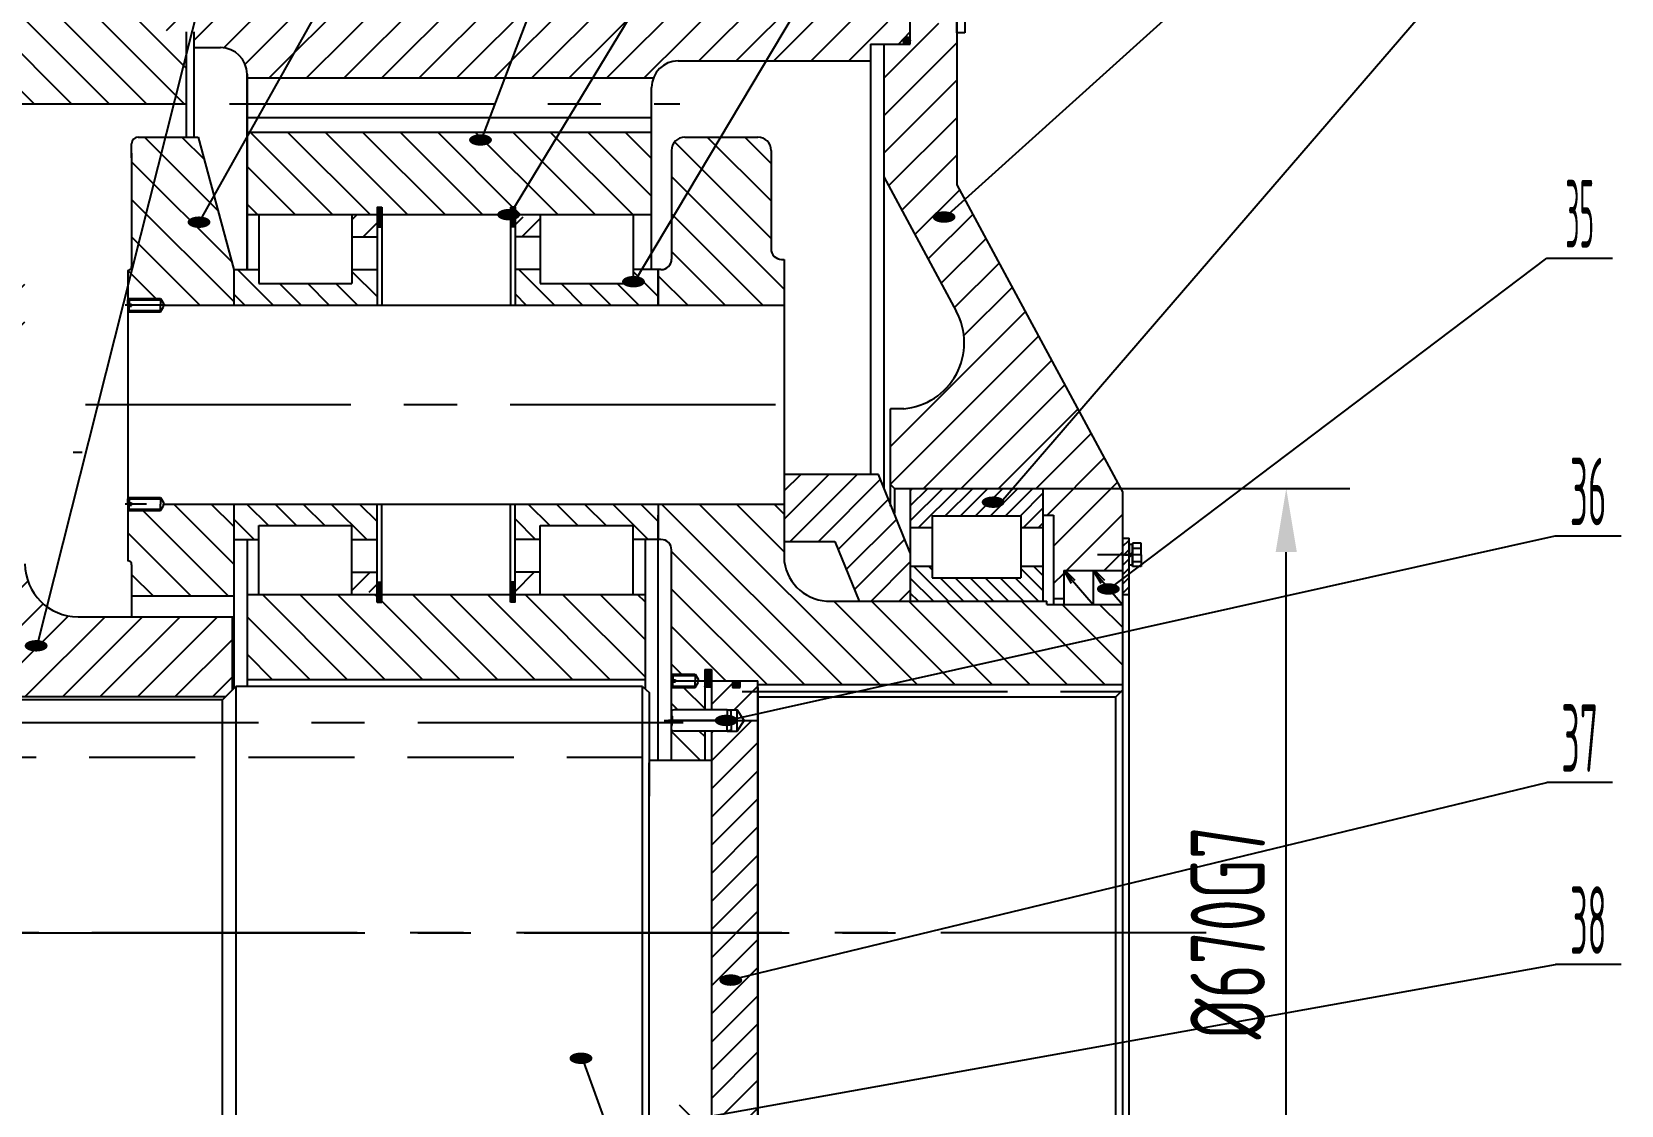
# Model space of a CAD drawing. Header units: millimetres. Extents: x -519 to 6201, y -152 to 4787.
# Drawn here: x 1837 to 3035, y 1167 to 1976 of the extents above; entities that cross this region are included whole.
import ezdxf
from ezdxf.enums import TextEntityAlignment as Align

# ---------------------------------------------------------------- set-up
doc = ezdxf.new("R2010")
doc.units = ezdxf.units.MM
doc.header["$LTSCALE"] = 160
doc.linetypes.add('F', pattern=[0.75, 0.5, -0.25])
doc.linetypes.add('G', pattern=[2, 1.25, -0.25, 0.25, -0.25])
for name, color, linetype in [('01', 7, 'Continuous'), ('02', 1, 'Continuous'), ('04', 2, 'F'), ('05', 4, 'G'), ('08', 1, 'Continuous'), ('11', 3, 'Continuous')]:
    doc.layers.add(name, color=color, linetype=linetype)
doc.styles.get("Standard").update_dxf_attribs({"font": 'isocp', "width": 0.707, "bigfont": 'intecad.shx'})
doc.dimstyles.new('INTE', dxfattribs={"dimscale": 16, "dimtxt": 3.5, "dimasz": 3, "dimexe": 3, "dimexo": 0, "dimgap": 1, "dimtad": 1, "dimdec": 3, "dimdsep": 46, "dimtxsty": 'Standard', "dimcen": 0, "dimclrd": 1, "dimclre": 1, "dimclrt": 3, "dimaunit": 1, "dimadec": 0, "dimazin": 0, "dimtfac": 1, "dimtdec": 3, "dimtmove": 0, "dimatfit": 0, "dimfxl": 1, "dimarcsym": 0})
pattern_1 = [(225, (5325.255, -3742.797), (14.142136, -14.142136), [])]
pattern_2 = [(135, (5325.255, -3742.797), (-14.142136, -14.142136), [])]
pattern_3 = [(135, (5325.255, -3742.797), (-10.6066, -10.6066), [])]
pattern_4 = [(225, (5325.255, -3742.797), (10.6066, -10.6066), [])]
pattern_5 = [(135, (5325.25457, -3742.79746), (-0.0707106781, -0.0707106781), [])]

# ---------------------------------------------------------------- blocks, each defined once
blk = doc.blocks.new('*D20')
at = {"layer": '08', "color": 1, "lineweight": -2}
for p, q in [((2550.8, 1632), (2830.2, 1632)), ((2782.2, 1010), (2782.2, 1584)), ((2559.6, 962), (2830.2, 962))]:
    blk.add_line(p, q, dxfattribs=at)
at = {"layer": '08', "color": 1}
for points in [[(2774.2, 1584), (2790.2, 1584), (2782.2, 1632)], [(2774.2, 1010), (2790.2, 1010), (2782.2, 962)]]:
    blk.add_solid(points, dxfattribs=at)
at = {"layer": 'Defpoints', "color": 0}
for p in [(2550.8, 1632), (2782.2, 1632), (2559.6, 962)]:
    blk.add_point(p, dxfattribs=at)
at = {"layer": '08', "color": 3, "insert": (2738.1, 1297), "char_height": 56, "attachment_point": 5, "rotation": 90}
blk.add_mtext('%%c670G7', dxfattribs=at)
blk = doc.blocks.new('*U17')
at = {"layer": '01'}
for p, q in [((-7.7, 2.6), (-7.7, 0)), ((0, 2.6), (-7.7, 2.6)), ((-7.7, 0), (0, 0)), ((0, 0), (-1.5, 2.6)), ((0, 2.6), (1.5, 0)), ((0, 2.6), (7.7, 2.6)), ((7.7, 0), (0, 0)), ((7.7, 2.6), (7.7, 0))]:
    blk.add_line(p, q, dxfattribs=at)
at = {"layer": '05'}
blk.add_line((0, 4.7), (0, -2.1), dxfattribs=at)
blk = doc.blocks.new('*U16')
at = {"layer": '01'}
for p, q in [((-18.3, 6), (-18.3, 0)), ((0, 6), (-18.3, 6)), ((-18.3, 0), (0, 0)), ((0, 0), (-3.5, 6)), ((0, 6), (3.5, 0)), ((0, 6), (18.3, 6)), ((18.3, 0), (0, 0)), ((18.3, 6), (18.3, 0))]:
    blk.add_line(p, q, dxfattribs=at)
at = {"layer": '05'}
blk.add_line((0, 8.1), (0, -2.1), dxfattribs=at)

msp = doc.modelspace()

# ---------------------------------------------------------------- hatches: boundary and pattern name
at = {"layer": '02'}
h = msp.add_hatch(dxfattribs=at)
h.set_pattern_fill('_USER', color=256, scale=20, angle=225, style=0, pattern_type=0)
h.set_pattern_definition(pattern_1)
h.paths.add_polyline_path([(1998.8054, 652.1815), (1998.8054, 649.4815, -0.414213562), (1978.8054, 629.4815), (1958.8054, 629.4815), (1958.8054, 617.6065), (1933.8054, 617.6065), (1933.8054, 593.7015), (1908.8054, 593.7015), (1908.8054, 592.7015), (1933.8054, 592.7015), (1983.8054, 592.7015), (1983.8054, 590.3015), (1993.8054, 590.3015), (1999.348, 580.7015), (1993.8054, 571.1015), (1983.8054, 571.1015), (1983.8054, 568.7015), (1933.8054, 568.7015), (1933.8054, 554.4815), (2069.3958, 554.4815), (2096.8338, 652.1815)])
h.paths.add_polyline_path([(2096.8338, 652.1815), (2069.3958, 554.4815), (2433.8054, 554.4815), (2433.8054, 540.0815), (2498.8054, 540.0815), (2498.8054, 589.364), (2498.5421, 590.001), (2469.8054, 590.001), (2463.0994, 590.001), (2463.0994, 592.001), (2455.9021, 592.001), (2450.5905, 600.001), (2455.9021, 608.001), (2463.0994, 608.001), (2463.0994, 610.001), (2469.8054, 610.001), (2490.2737, 610.001), (2483.2536, 626.9815), (2468.8054, 626.9815), (2468.8054, 639.4815), (2323.8054, 639.4815, -0.308559446), (2305.1853, 652.1815)])
h.paths.add_polyline_path([(2433.8054, 498.0815), (2433.8054, 469.4815), (2498.8054, 469.4815), (2498.8054, 498.0815)])
h.paths.add_polyline_path([(1951.0122, 2039.4815), (1948.029, 2025.2615), (1983.8054, 2025.2615), (1983.8054, 2022.8615), (1993.8054, 2022.8615), (1999.348, 2013.2615), (1993.8054, 2003.6615), (1983.8054, 2003.6615), (1983.8054, 2001.2615), (1942.9939, 2001.2615), (1937.7847, 1976.4315), (1958.8054, 1976.4315), (1958.8054, 1964.4815), (1978.8054, 1964.4815, -0.414213562), (1998.8054, 1944.4815), (1998.8054, 1941.7815), (2189.1067, 1941.7815), (2217.208, 2039.4815)])
h.paths.add_polyline_path([(2217.208, 2039.4815), (2189.1067, 1941.7815), (2244.6155, 1941.7815), (2289.7893, 2039.4815)])
h.paths.add_polyline_path([(2244.6155, 1941.7815), (2305.1853, 1941.7815, -0.308559446), (2323.8054, 1954.4815), (2380.1222, 1954.4815), (2425.6422, 2039.4815), (2289.7893, 2039.4815)])
h.paths.add_polyline_path([(2380.1222, 1954.4815), (2468.8054, 1954.4815), (2468.8054, 1966.9815), (2498.8054, 1966.9815), (2498.8054, 1983.962), (2469.8054, 1983.962), (2463.0994, 1983.962), (2463.0994, 1985.962), (2455.9021, 1985.962), (2450.5905, 1993.962), (2455.9021, 2001.962), (2463.0994, 2001.962), (2463.0994, 2003.962), (2469.8054, 2003.962), (2498.8054, 2003.962), (2498.8054, 2053.8815), (2433.8054, 2053.8815), (2433.8054, 2039.4815), (2425.6422, 2039.4815)])
h.paths.add_polyline_path([(2433.8054, 2124.4815), (2433.8054, 2095.8815), (2455.846, 2095.8815), (2471.1621, 2124.4815)])
h.paths.add_polyline_path([(2455.846, 2095.8815), (2498.8054, 2095.8815), (2498.8054, 2124.4815), (2471.1621, 2124.4815)])
h.paths.add_polyline_path([(2093.4267, 1978.7232), (2093.4267, 1993.8942), (2073.7344, 1993.8942), (2073.7344, 1978.7232)], flags=24)
h = msp.add_hatch(dxfattribs=at)
h.set_pattern_fill('_USER', color=256, scale=20, angle=135, style=0, pattern_type=0)
h.set_pattern_definition(pattern_2)
h.paths.add_polyline_path([(1561.158, 680.4065), (1532.8054, 626.8213), (1532.8054, 626.3565), (1533.8054, 626.3565), (1533.8054, 606.9815), (1756.3556, 606.9815), (1773.2258, 671.8565), (1712.8054, 671.8565, -0.289261294), (1699.263, 680.4065)])
h.paths.add_polyline_path([(1517.8054, 671.9815), (1517.8054, 649.9815), (1545.0598, 649.9815), (1561.158, 680.4065), (1546.2876, 680.4065, -0.286756768), (1532.8054, 671.9815)])
h.paths.add_polyline_path([(1517.8054, 649.9815), (1517.8054, 637.7383), (1521.8054, 637.7383), (1521.8054, 630.7383), (1517.8054, 630.7383), (1517.8054, 626.3565), (1532.5595, 626.3565), (1545.0598, 649.9815)])
h.paths.add_polyline_path([(1773.2258, 671.8565), (1756.3556, 606.9815), (1883.8054, 606.9815), (1883.8054, 593.7015), (1933.8054, 593.7015), (1933.8054, 617.6065), (1952.8054, 617.6065), (1952.8054, 671.8565)])
h.paths.add_polyline_path([(1883.8054, 567.7015), (1883.8054, 535.6315), (1933.8054, 535.6315), (1933.8054, 567.7015)])
h.paths.add_polyline_path([(1549.9532, 1986.9815), (1578.9149, 1913.5565), (1661.1689, 1913.5565), (1669.1841, 1986.9815)])
h.paths.add_polyline_path([(1549.0738, 1943.9815), (1544.0562, 1935.9815), (1538.8916, 1935.9815), (1538.8916, 1933.9815), (1517.8054, 1933.9815), (1517.8054, 1931.9815), (1522.8054, 1931.9815), (1522.8054, 1924.9815), (1517.8054, 1924.9815), (1517.8054, 1921.9815), (1532.8054, 1921.9815, -0.286756768), (1546.2876, 1913.5565), (1578.9149, 1913.5565), (1566.9141, 1943.9815)])
h.paths.add_polyline_path([(1533.8054, 1986.9815), (1533.8054, 1967.6065), (1517.8054, 1967.6065), (1517.8054, 1953.9815), (1538.8916, 1953.9815), (1538.8916, 1951.9815), (1544.0562, 1951.9815), (1549.0738, 1943.9815), (1566.9141, 1943.9815), (1549.9532, 1986.9815)])
h.paths.add_polyline_path([(1669.1841, 1986.9815), (1661.1689, 1913.5565), (1699.263, 1913.5565, -0.289261294), (1712.8054, 1922.1065), (1799.8427, 1922.1065), (1806.5974, 1986.9815)])
h.paths.add_polyline_path([(1806.5974, 1986.9815), (1799.8427, 1922.1065), (1926.3876, 1922.1065), (1937.7847, 1976.4315), (1933.8054, 1976.4315), (1933.8054, 2000.2615), (1883.8054, 2000.2615), (1883.8054, 1995.0115), (1883.8054, 1986.9815)])
h.paths.add_polyline_path([(1937.7847, 1976.4315), (1926.3876, 1922.1065), (1952.8054, 1922.1065), (1952.8054, 1976.4315)])
h.paths.add_polyline_path([(1883.8054, 2058.3315), (1883.8054, 2026.2615), (1933.8054, 2026.2615), (1933.8054, 2058.3315)])
h.paths.add_polyline_path([(1629.9748, 1946.5277), (1629.9748, 1961.6987), (1610.2825, 1961.6987), (1610.2825, 1946.5277)], flags=24)
at = {"layer": '02', "linetype": 'Continuous'}
h = msp.add_hatch(dxfattribs=at)
h.set_pattern_fill('_USER', color=1, scale=20, angle=45, style=0, pattern_type=0)
h.set_pattern_definition([(45, (0, 0), (-14.14214, 14.14214), [])])
h.paths.add_polyline_path([(2478.8054, 1866.9815), (2533.4804, 1765.7406, -0.539656696), (2493.8054, 1692.1685), (2483.8054, 1692.1685), (2483.8054, 1634.9815), (2486.8054, 1631.9815), (2575.9408, 1631.9815), (2626.0309, 1690.1697), (2533.8054, 1860.9425), (2533.8054, 1982.962), (2498.8054, 1982.962), (2498.8054, 1966.9815), (2478.8054, 1966.9815)])
h.paths.add_polyline_path([(2606.8054, 1611.9815), (2606.8054, 1548.9815), (2614.4054, 1548.9815), (2614.4054, 1570.0315), (2636.6054, 1570.0315), (2658.8054, 1570.0315), (2658.8054, 1629.4815), (2626.0309, 1690.1697), (2575.9408, 1631.9815), (2598.8054, 1631.9815), (2598.8054, 1611.9815)])
h.paths.add_polyline_path([(2523.776, 2004.962), (2533.8054, 2017.436), (2533.8054, 2020.9425), (2498.8054, 2020.9425), (2498.8054, 2004.962)])
h.paths.add_polyline_path([(2534.1477, 1829.5958), (2534.1477, 1844.7668), (2514.4553, 1844.7668), (2514.4553, 1829.5958)], flags=24)
h = msp.add_hatch(dxfattribs=at)
h.set_pattern_fill('_USER', color=1, scale=0.1, angle=135, style=0, pattern_type=0)
h.set_pattern_definition([(135, (0, 0), (-0.070710678, -0.070710678), [])])
h.paths.add_polyline_path([(2494.9008, 1972.2338), (2493.4932, 1970.7409, 0.090859696), (2493.3194, 1969.7924, 1), (2498.6697, 1969.7924, 0.543710045)])
h = msp.add_hatch(dxfattribs=at)
h.set_pattern_fill('_USER', color=1, scale=20, angle=135, style=0, pattern_type=0)
h.set_pattern_definition([(135, (0, 0), (-14.14214, -14.14214), [])])
h.paths.add_polyline_path([(1961.8981, 1896.9815), (1937.3043, 1896.9815), (1908.8054, 1783.8864), (1908.8054, 1774.2815), (1909.8054, 1775.2815), (1933.6404, 1775.2815), (1935.8054, 1771.5315), (1935.8054, 1770.2815), (1937.1812, 1770.2815), (1988.8054, 1770.2815), (1988.8054, 1797.0126)])
h.paths.add_polyline_path([(1937.3043, 1896.9815), (1916.8054, 1896.9815, 0.414213562), (1911.8054, 1891.9815), (1911.8054, 1881.4672), (1911.8054, 1799.4728, -0.414213562), (1908.8054, 1796.4728), (1908.8054, 1783.8864)])
h.paths.add_polyline_path([(2318.8054, 1805.0126, -0.414213562), (2310.8054, 1797.0126), (2308.8054, 1797.0126), (2308.8054, 1770.2815), (2403.8054, 1770.2815), (2403.8054, 1804.7126), (2401.8054, 1804.7126, -0.414213562), (2393.8054, 1812.7126), (2393.8054, 1886.9815, 0.414213562), (2383.8054, 1896.9815), (2355.9255, 1896.9815), (2318.8054, 1834.7019)])
h.paths.add_polyline_path([(2318.8054, 1834.7019), (2355.9255, 1896.9815), (2328.8054, 1896.9815, 0.414213562), (2318.8054, 1886.9815)], flags=16)
h.paths.add_polyline_path([(1935.8054, 1620.2815), (1935.8054, 1619.0315), (1933.6404, 1615.2815), (1909.8054, 1615.2815), (1908.8054, 1616.2815), (1908.8054, 1577.4902, -0.414213562), (1911.8054, 1574.4902), (1911.8054, 1550.9815), (1988.8054, 1550.9815), (1988.8054, 1620.2815)])
h.paths.add_polyline_path([(2403.8054, 1576.9815), (2403.8054, 1620.2815), (2308.8054, 1620.2815), (2308.8054, 1593.5504), (2310.8054, 1593.5504, -0.417269679), (2318.805, 1585.4671), (2318.805, 1491.9815), (2336.6399, 1491.9815), (2338.805, 1488.2315), (2338.805, 1486.9815), (2343.8054, 1486.9815), (2343.8054, 1495.5677), (2348.8054, 1495.5677), (2348.8054, 1486.9815), (2383.8054, 1486.9815), (2383.8054, 1484.1315), (2482.2023, 1484.1315), (2658.8054, 1523.519), (2658.8054, 1544.6315), (2601.8054, 1544.6315), (2601.8054, 1546.9815), (2438.8054, 1546.9815, -0.38122476)])
h.paths.add_polyline_path([(2482.2023, 1484.1315), (2658.8054, 1484.1315), (2658.8054, 1523.519)])
h.paths.add_polyline_path([(1972.517, 1825.717), (1972.517, 1840.888), (1952.8247, 1840.888), (1952.8247, 1825.717)], flags=24)
h.paths.add_polyline_path([(2368.805, 1568.6213), (2399.914, 1568.6213), (2399.914, 1532.6166), (2368.805, 1532.6166)], flags=24)
at = {"layer": '02'}
h = msp.add_hatch(dxfattribs=at)
h.set_pattern_fill('_USER', color=256, scale=20, angle=135, style=0, pattern_type=0)
h.set_pattern_definition(pattern_2)
h.paths.add_polyline_path([(1998.8054, 1552.0315), (1998.8054, 1487.9892), (2298.8054, 1488.0321), (2298.8054, 1495.1815), (2298.8054, 1552.0315), (2200.8054, 1552.0315), (2200.8054, 1546.373), (2197.3054, 1546.373), (2197.3054, 1552.0315), (2100.3054, 1552.0315), (2100.3054, 1546.373), (2096.8054, 1546.373), (2096.8054, 1552.0315)])
h.paths.add_polyline_path([(1998.8054, 1900.7183), (1998.8054, 1838.5315), (2096.8054, 1838.5315), (2096.8054, 1844.19), (2100.3054, 1844.19), (2100.3054, 1838.5315), (2196.8756, 1838.5315), (2197.3054, 1839.4612), (2197.3054, 1844.19), (2199.4919, 1844.19), (2225.629, 1900.7183)])
h.paths.add_polyline_path([(2225.629, 1900.7183), (2199.4919, 1844.19), (2200.8054, 1844.19), (2200.8054, 1838.5315), (2303.8054, 1838.5315), (2303.8054, 1900.7183)])
h.paths.add_polyline_path([(2170.0833, 1492.6166), (2127.5276, 1492.6166), (2127.5276, 1528.6166), (2170.0833, 1528.6166)], flags=24)
h.paths.add_polyline_path([(2205.9431, 1831.3853), (2205.9431, 1846.5563), (2186.2508, 1846.5563), (2186.2508, 1831.3853)], flags=9)
h.paths.add_polyline_path([(2184.6974, 1887.7453), (2184.6974, 1902.9163), (2165.0051, 1902.9163), (2165.0051, 1887.7453)], flags=9)
h = msp.add_hatch(dxfattribs=at)
h.set_pattern_fill('_USER', color=256, scale=15, angle=225, style=0, pattern_type=0)
h.set_pattern_definition(pattern_4)
h.paths.add_polyline_path([(2077.8854, 1838.5315), (2077.8854, 1821.7815), (2096.8054, 1821.7815), (2096.8054, 1838.5315)])
h.paths.add_polyline_path([(2200.8054, 1568.7815), (2200.8054, 1552.0315), (2219.7254, 1552.0315), (2219.7254, 1568.7815)])
at = {"layer": '02', "linetype": 'Continuous'}
h = msp.add_hatch(dxfattribs=at)
h.set_pattern_fill('_USER', color=1, scale=0.1, angle=135, style=0, pattern_type=0)
h.set_pattern_definition([(225, (6512.65994, -2726.52766), (-0.0707106781, 0.0707106781), [])])
h.paths.add_polyline_path([(2096.8054, 1829.2035), (2100.3054, 1829.2035), (2100.3054, 1844.19), (2096.8054, 1844.19)])
h = msp.add_hatch(dxfattribs=at)
h.set_pattern_fill('_USER', color=1, scale=0.1, angle=135, style=0, pattern_type=0)
h.set_pattern_definition([(315, (-2215.04908, -2726.52766), (0.0707106781, 0.0707106781), [])])
h.paths.add_polyline_path([(2200.8054, 1844.19), (2197.3054, 1844.19), (2197.3054, 1829.2035), (2200.8054, 1829.2035)])
h = msp.add_hatch(dxfattribs=at)
h.set_pattern_fill('_USER', color=1, scale=10, angle=225, style=0, pattern_type=0)
h.set_pattern_definition([(45, (-2215.049, -2726.528), (-7.071068, 7.071068), [])])
h.paths.add_polyline_path([(2219.7254, 1821.7815), (2219.7254, 1836.7815), (2200.8054, 1836.7815), (2200.8054, 1821.7815)])
h = msp.add_hatch(dxfattribs=at)
h.set_pattern_fill('_USER', color=1, scale=20, angle=225, style=0, pattern_type=0)
h.set_pattern_definition(pattern_1)
h.paths.add_polyline_path([(1670.7525, 869.6515), (1669.3054, 862.0362), (1669.3054, 857.1515), (1674.3054, 857.1515, -0.414213562), (1679.3054, 852.1515), (1679.3054, 851.2593), (1679.3054, 850.072), (1679.3054, 849.0337), (1712.4432, 823.7651, -0.233964617), (1716.3796, 815.8132), (1716.3796, 800.8629), (1716.3796, 798.9815, 0.332570266), (1745.3796, 778.9815), (1801.3796, 778.9815, 0.122957111), (1815.4817, 782.5027), (1823.3796, 861.8379), (1823.3796, 869.6515)])
h.paths.add_polyline_path([(1815.4817, 782.5027, 0.277141495), (1831.3796, 808.9815), (1831.3796, 859.0466), (1823.1017, 859.0466)])
h.paths.add_polyline_path([(1750.8054, 1118.9315), (1750.8054, 1096.2013, -0.233790416), (1742.9431, 1080.3055), (1716.3796, 1057.2319, -0.233964617), (1708.5068, 1041.3281), (1702.5037, 1036.7506), (1695.4544, 999.6515), (1807.5427, 999.6515), (1823.3796, 999.6515), (1823.3796, 1010.4949), (1831.3796, 1010.4949), (1831.3796, 1018.7215, -0.414213562), (1871.3796, 1058.7215), (1987.8054, 1058.7215), (1987.8054, 1114.1051), (1982.979, 1118.9315)])
h.paths.add_polyline_path([(1669.3054, 1594.3115), (1669.3054, 1581.8115), (1674.3054, 1581.8115, -0.414213562), (1679.3054, 1576.8115), (1679.3054, 1574.902), (1708.5068, 1552.635, -0.233964617), (1716.3796, 1536.7312), (1742.9235, 1513.5236, -0.234116214), (1750.8054, 1497.6128), (1750.8054, 1475.0315), (1982.6318, 1475.0315), (1987.8054, 1480.2051), (1987.8054, 1535.2415), (1871.3796, 1535.2415, -0.414213562), (1831.3796, 1575.2415), (1831.3796, 1583.4682), (1823.3796, 1583.4682), (1823.3796, 1594.3115)])
h.paths.add_polyline_path([(1743.1227, 1814.9815, 0.311391495), (1716.3796, 1794.9815), (1716.3796, 1793.1002), (1716.3796, 1778.1499, -0.233964617), (1712.4432, 1770.198), (1679.3054, 1744.9294), (1679.3054, 1743.8911), (1679.3054, 1742.7038), (1679.3054, 1741.8115, -0.414213562), (1674.3054, 1736.8115), (1669.3054, 1736.8115), (1669.3054, 1724.3115), (1779.2488, 1724.3115), (1788.6891, 1814.9815)])
h.paths.add_polyline_path([(1788.6891, 1814.9815), (1779.2488, 1724.3115), (1823.3796, 1724.3115), (1823.3796, 1734.9165), (1831.3796, 1734.9165), (1831.3796, 1784.9815, 0.414213562), (1801.3796, 1814.9815)])
h.paths.add_polyline_path([(1832.9393, 859.4269), (1832.9393, 874.5979), (1813.247, 874.5979), (1813.247, 859.4269)], flags=9)
h.paths.add_polyline_path([(1849.7271, 1506.2622), (1849.7271, 1521.4332), (1830.0348, 1521.4332), (1830.0348, 1506.2622)], flags=24)
at = {"layer": '02'}
h = msp.add_hatch(dxfattribs=at)
h.set_pattern_fill('_USER', color=256, scale=15, angle=135, style=0, pattern_type=0)
h.set_pattern_definition(pattern_3)
h.paths.add_polyline_path([(1988.8054, 1797.0126), (1988.8054, 1770.2815), (2096.8054, 1770.2815), (2096.8054, 1797.0126), (2077.8854, 1797.0126), (2077.8854, 1786.5315), (2007.7254, 1786.5315), (2007.7254, 1797.0126)])
h.paths.add_polyline_path([(1988.8054, 1620.2815), (1988.8054, 1593.5504), (2007.7254, 1593.5504), (2007.7254, 1604.0315), (2077.8854, 1604.0315), (2077.8854, 1593.5504), (2096.8054, 1593.5504), (2096.8054, 1620.2815)])
h.paths.add_polyline_path([(2200.8054, 1620.2815), (2200.8054, 1593.5504), (2219.7254, 1593.5504), (2219.7254, 1604.0315), (2289.8854, 1604.0315), (2289.8854, 1593.5504), (2308.8054, 1593.5504), (2308.8054, 1611.9815), (2308.8054, 1620.2815)])
h.paths.add_polyline_path([(2200.8054, 1797.0126), (2200.8054, 1770.2815), (2308.8054, 1770.2815), (2308.8054, 1797.0126), (2289.8854, 1797.0126), (2289.8854, 1786.5315), (2219.7254, 1786.5315), (2219.7254, 1797.0126)])
at = {"layer": '02', "linetype": 'Continuous'}
h = msp.add_hatch(dxfattribs=at)
h.set_pattern_fill('_USER', color=1, scale=15, angle=225, style=0, pattern_type=0)
h.set_pattern_definition(pattern_4)
h.paths.add_polyline_path([(2403.8054, 951.4082), (2474.7522, 951.4082), (2482.4134, 970.2389), (2443.1692, 1005.0512), (2441.8584, 1001.8296), (2403.8054, 1001.8296)])
h.paths.add_polyline_path([(2455.9202, 1036.3922), (2443.1692, 1005.0512), (2482.4134, 970.2389), (2498.496, 1009.7683)])
h.paths.add_polyline_path([(2498.496, 1009.7683), (2498.8054, 1010.5289), (2498.8054, 1046.9815), (2460.2285, 1046.9815), (2455.9202, 1036.3922)])
h.paths.add_polyline_path([(2441.8584, 1592.1335), (2460.2285, 1546.9815), (2498.8054, 1546.9815), (2498.8054, 1583.4341), (2474.7522, 1642.5549), (2403.8054, 1642.5549), (2403.8054, 1592.1335)])
h.paths.add_polyline_path([(2448.3958, 961.0908), (2448.3958, 976.2618), (2428.7035, 976.2618), (2428.7035, 961.0908)], flags=24)
h = msp.add_hatch(dxfattribs=at)
h.set_pattern_fill('_USER', color=1, scale=5, angle=225, style=0, pattern_type=0)
h.set_pattern_definition([(225, (5325.2546, -3742.7975), (3.535534, -3.535534), [])])
h.paths.add_polyline_path([(2663.8054, 1567.463), (2658.8054, 1563.6796), (2658.8054, 1551.9815), (2663.8054, 1551.9815)])
h.paths.add_polyline_path([(2663.8054, 1581.9815), (2658.8054, 1581.9815), (2658.8054, 1563.6796), (2663.8054, 1567.463)])
h.paths.add_polyline_path([(2663.8054, 1589.6815), (2663.8054, 1594.4815), (2658.8054, 1594.4815), (2658.8054, 1581.9815), (2663.8054, 1581.9815)])
h = msp.add_hatch(dxfattribs=at)
h.set_pattern_fill('_USER', color=1, scale=8, angle=225, style=0, pattern_type=0)
h.set_pattern_definition([(135, (6521.8965, -2718.828), (5.656854, 5.656854), [])])
h.paths.add_polyline_path([(2498.8054, 1546.9815), (2498.8054, 1573.4815), (2515.3803, 1573.4815), (2515.3803, 1564.6096), (2582.2306, 1564.6096), (2582.2306, 1573.4815), (2598.8054, 1573.4815), (2598.8054, 1546.9815)])
h.paths.add_polyline_path([(2598.8054, 1046.9815), (2598.8054, 1020.4815), (2582.2306, 1020.4815), (2582.2306, 1029.3534), (2515.3803, 1029.3534), (2515.3803, 1020.4815), (2498.8054, 1020.4815), (2498.8054, 1046.9815)])
h = msp.add_hatch(dxfattribs=at)
h.set_pattern_fill('_USER', color=1, scale=10, angle=225, style=0, pattern_type=0)
h.set_pattern_definition([(225, (6512.66, 6117.091), (7.071068, -7.071068), [])])
h.paths.add_polyline_path([(2077.8854, 1568.7815), (2077.8854, 1553.7815), (2096.8054, 1553.7815), (2096.8054, 1568.7815)])
h = msp.add_hatch(dxfattribs=at)
h.set_pattern_fill('_USER', color=1, scale=0.1, angle=135, style=0, pattern_type=0)
h.set_pattern_definition([(135, (6512.65994, 6117.09073), (-0.0707106781, -0.0707106781), [])])
h.paths.add_polyline_path([(2096.8054, 1546.373), (2100.3054, 1546.373), (2100.3054, 1561.3596), (2096.8054, 1561.3596)])
h = msp.add_hatch(dxfattribs=at)
h.set_pattern_fill('_USER', color=1, scale=0.1, angle=135, style=0, pattern_type=0)
h.set_pattern_definition([(45, (-2215.04908, 6117.09073), (0.0707106781, -0.0707106781), [])])
h.paths.add_polyline_path([(2200.8054, 1561.3596), (2197.3054, 1561.3596), (2197.3054, 1546.373), (2200.8054, 1546.373)])
h = msp.add_hatch(dxfattribs=at)
h.set_pattern_fill('_USER', color=1, scale=15, angle=135, style=0, pattern_type=0)
h.set_pattern_definition(pattern_3)
h.paths.add_polyline_path([(2336.6399, 1111.9815), (2338.805, 1108.2315), (2338.805, 1106.9815), (2343.8054, 1106.9815), (2343.8054, 1166.8315), (2318.805, 1166.8315), (2318.805, 1111.9815)])
h.paths.add_polyline_path([(2320.805, 1449.0565), (2318.805, 1449.5924), (2318.805, 1427.1315), (2343.8054, 1427.1315), (2343.8054, 1449.0565)])
h.paths.add_polyline_path([(2343.8054, 1465.0565), (2343.8054, 1486.9815), (2342.042, 1486.9815), (2338.805, 1486.9815), (2338.805, 1485.7315), (2336.6399, 1481.9815), (2318.805, 1481.9815), (2318.805, 1464.5206), (2320.805, 1465.0565)])
h.paths.add_polyline_path([(2335.4995, 1101.5398), (2335.4995, 1116.7108), (2315.8072, 1116.7108), (2315.8072, 1101.5398)], flags=9)
h.paths.add_polyline_path([(2355.581, 1097.7351), (2355.581, 1112.9061), (2335.8887, 1112.9061), (2335.8887, 1097.7351)], flags=9)
h.paths.add_polyline_path([(2343.4738, 1149.1007), (2343.4738, 1164.2717), (2323.7815, 1164.2717), (2323.7815, 1149.1007)], flags=24)
h = msp.add_hatch(dxfattribs=at)
h.set_pattern_fill('_USER', color=1, scale=0.1, angle=135, style=0, pattern_type=0)
h.set_pattern_definition(pattern_5)
h.paths.add_polyline_path([(2343.8054, 1482.3821), (2348.8054, 1482.3821), (2348.8054, 1495.5677), (2343.8054, 1495.5677)])
h.paths.add_polyline_path([(2355.581, 1097.7351), (2355.581, 1112.9061), (2335.8887, 1112.9061), (2335.8887, 1097.7351)], flags=9)
h = msp.add_hatch(dxfattribs=at)
h.set_pattern_fill('_USER', color=1, scale=15, angle=225, style=0, pattern_type=0)
h.set_pattern_definition(pattern_4)
h.paths.add_polyline_path([(2348.8054, 1106.9815), (2364.6388, 1106.9815), (2364.6388, 1111.9815), (2370.6388, 1111.9815), (2370.6388, 1107.7374), (2372.5858, 1106.9815), (2383.8054, 1106.9815), (2383.8054, 1109.8315), (2383.8054, 1155.7418), (2348.8054, 1156.0589)])
h.paths.add_polyline_path([(2348.8054, 1156.0589), (2383.8054, 1155.7418), (2383.8054, 1296.9815), (2348.8054, 1296.9815)])
h.paths.add_polyline_path([(2348.8054, 1296.9815), (2383.8054, 1296.9815), (2383.8054, 1457.0565), (2373.497, 1457.0565), (2368.1837, 1449.0565), (2360.805, 1449.0565), (2348.8054, 1449.0565)])
h.paths.add_polyline_path([(2370.6388, 1481.9815), (2364.6388, 1481.9815), (2364.6388, 1486.9815), (2348.8054, 1486.9815), (2348.8054, 1465.0565), (2360.805, 1465.0565), (2368.1837, 1465.0565), (2371.8595, 1459.522), (2383.8054, 1462.1863), (2383.8054, 1486.9815), (2370.6388, 1486.9815)])
h.paths.add_polyline_path([(2355.581, 1097.7351), (2355.581, 1112.9061), (2335.8887, 1112.9061), (2335.8887, 1097.7351)], flags=9)
h.paths.add_polyline_path([(2376.4328, 1101.9295), (2376.4328, 1117.1005), (2356.7405, 1117.1005), (2356.7405, 1101.9295)], flags=9)
h.paths.add_polyline_path([(2373.3711, 1254.159), (2373.3711, 1269.33), (2353.6788, 1269.33), (2353.6788, 1254.159)], flags=24)
at = {"layer": '02'}
h = msp.add_hatch(dxfattribs=at)
h.set_pattern_fill('_USER', color=256, scale=0.1, angle=135, style=0, pattern_type=0)
h.set_pattern_definition(pattern_5)
h.paths.add_polyline_path([(2364.6388, 1486.9815), (2364.6388, 1481.9815), (2370.6388, 1481.9815), (2370.6388, 1486.9815)])
at = {"layer": '11'}
h = msp.add_hatch(dxfattribs=at)
h.set_pattern_fill('_USER', color=256, scale=8, angle=135, style=0, pattern_type=0)
h.set_pattern_definition([(225, (6521.8965, -2718.828), (-5.656854, 5.656854), [])])
h.paths.add_polyline_path([(2582.2306, 1611.3534), (2582.2306, 1602.4815), (2598.8054, 1602.4815), (2598.8054, 1631.9815), (2498.8054, 1631.9815), (2498.8054, 1602.4815), (2515.3803, 1602.4815), (2515.3803, 1611.3534)])
h.paths.add_polyline_path([(2598.8054, 961.9815), (2598.8054, 991.4815), (2582.2306, 991.4815), (2582.2306, 982.6096), (2515.3803, 982.6096), (2515.3803, 991.4815), (2498.8054, 991.4815), (2498.8054, 961.9815)])

# ---------------------------------------------------------------- linework, layer by layer
at = {"layer": '01'}
for p, q in [((2533.8054, 2020.9425), (2533.8054, 1860.9425)), ((2533.8054, 2020.9425), (2533.8054, 1860.9425)), ((2468.8054, 1966.9815), (2468.8054, 1642.5549)), ((2468.8054, 1966.9815), (2468.8054, 1642.5549)), ((2468.8054, 1966.9815), (2498.8054, 1966.9815)), ((2478.8054, 1966.9815), (2478.8054, 1632.5923)), ((2478.8054, 1966.9815), (2478.8054, 1639.9578)), ((2489.9484, 1966.9815), (2498.8054, 1976.3749)), ((2323.8054, 1954.4815), (2468.8054, 1954.4815)), ((1916.8054, 1896.9815), (1961.8981, 1896.9815)), ((1961.8981, 1896.9815), (1988.8054, 1797.0126)), ((1998.8054, 1900.7183), (2303.8054, 1900.7183)), ((2328.8054, 1896.9815), (2383.8054, 1896.9815)), ((1911.8054, 1881.4672), (1911.8054, 1891.9815)), ((1911.8054, 1884.879), (1911.8054, 1799.4728)), ((2318.8054, 1886.9815), (2318.8054, 1805.0126)), ((2393.8054, 1886.9815), (2393.8054, 1812.7126)), ((2478.8054, 1866.9815), (2533.4804, 1765.7406)), ((2533.8054, 1860.9425), (2658.8054, 1629.4815)), ((2007.7254, 1838.5315), (2007.7254, 1786.5315)), ((2077.8854, 1838.5315), (2077.8854, 1786.5315)), ((2096.8054, 1844.19), (2096.8054, 1770.2815)), ((2096.8054, 1844.19), (2100.3054, 1844.19)), ((2100.3054, 1844.19), (2100.3054, 1770.2815)), ((2197.3054, 1844.19), (2197.3054, 1770.2815)), ((2200.8054, 1844.19), (2197.3054, 1844.19)), ((2200.8054, 1844.19), (2200.8054, 1770.2815)), ((2219.7254, 1838.5315), (2219.7254, 1786.5315)), ((2289.8854, 1838.5315), (2289.8854, 1786.5315)), ((2077.8854, 1821.7815), (2096.8054, 1821.7815)), ((2096.8054, 1829.2035), (2100.3054, 1829.2035)), ((2200.8054, 1829.2035), (2197.3054, 1829.2035)), ((2219.7254, 1821.7815), (2200.8054, 1821.7815)), ((2401.8054, 1804.7126), (2403.8054, 1804.7126)), ((2403.8054, 1804.7126), (2403.8054, 1576.9815)), ((1908.8054, 1796.4728), (1908.8054, 1577.4902)), ((1908.8054, 1796.4728), (1908.8054, 1796.4728)), ((1908.8054, 1796.4728), (1908.8054, 1796.4728)), ((1908.8054, 1796.4728), (1908.8054, 1796.4728)), ((1908.8054, 1796.4728), (1908.8054, 1796.4728)), ((1988.8054, 1797.0126), (2007.7254, 1797.0126)), ((1988.8054, 1797.0126), (1988.8054, 1770.2815)), ((1988.8054, 1797.0126), (1988.8054, 1770.2815)), ((2077.8854, 1797.0126), (2096.8054, 1797.0126)), ((2219.7254, 1797.0126), (2200.8054, 1797.0126)), ((2310.8054, 1797.0126), (2289.8854, 1797.0126)), ((2308.8054, 1770.2815), (2308.8054, 1797.0126)), ((2308.8054, 1797.0126), (2308.8054, 1770.2815)), ((1908.8054, 1774.2815), (1909.8054, 1775.2815)), ((1908.8054, 1774.2815), (1909.8054, 1775.2815)), ((1908.8054, 1771.0815), (1908.8054, 1774.2815)), ((1908.8054, 1771.0815), (1908.8054, 1774.2815)), ((1909.8054, 1775.2815), (1909.8054, 1771.0815)), ((1909.8054, 1775.2815), (1909.8054, 1771.0815)), ((1909.8054, 1775.2815), (1933.6404, 1775.2815)), ((1909.8054, 1775.2815), (1933.6404, 1775.2815)), ((1933.6404, 1775.2815), (1935.8054, 1771.5315)), ((1933.6404, 1775.2815), (1933.6404, 1770.2815)), ((1933.6404, 1775.2815), (1935.8054, 1771.5315)), ((1933.6404, 1775.2815), (1933.6404, 1770.2815)), ((1908.8054, 1771.0815), (1911.8054, 1771.0815)), ((1908.8054, 1771.0815), (1911.8054, 1771.0815)), ((1908.8054, 1769.4815), (1911.8054, 1769.4815)), ((1908.8054, 1769.4815), (1908.8054, 1766.2815)), ((1908.8054, 1769.4815), (1911.8054, 1769.4815)), ((1908.8054, 1769.4815), (1908.8054, 1766.2815)), ((1908.8054, 1766.2815), (1909.8054, 1765.2815)), ((1908.8054, 1766.2815), (1909.8054, 1765.2815)), ((1909.8054, 1765.2815), (1909.8054, 1769.4815)), ((1909.8054, 1765.2815), (1909.8054, 1769.4815)), ((1909.8054, 1765.2815), (1933.6404, 1765.2815)), ((1909.8054, 1765.2815), (1933.6404, 1765.2815)), ((1911.8054, 1771.0815), (1911.8054, 1770.2815)), ((1911.8054, 1771.0815), (1911.8054, 1770.2815)), ((1911.8054, 1769.4815), (1911.8054, 1770.2815)), ((1911.8054, 1769.4815), (1911.8054, 1770.2815)), ((1933.6404, 1765.2815), (1933.6404, 1770.2815)), ((1933.6404, 1765.2815), (1933.6404, 1770.2815)), ((1933.6404, 1765.2815), (1935.8054, 1769.0315)), ((1933.6404, 1765.2815), (1935.8054, 1769.0315)), ((1935.8054, 1771.5315), (1935.8054, 1770.2815)), ((1935.8054, 1771.5315), (1935.8054, 1770.2815)), ((1935.8054, 1770.2815), (2403.8054, 1770.2815)), ((1935.8054, 1769.0315), (1935.8054, 1770.2815)), ((1935.8054, 1769.0315), (1935.8054, 1770.2815)), ((2483.8054, 1618.7501), (2483.8054, 1692.1685)), ((2493.8054, 1692.1685), (2483.8054, 1692.1685)), ((2483.8054, 1634.9815), (2486.8054, 1631.9815)), ((2486.8054, 1631.9815), (2598.8054, 1631.9815)), ((2486.8054, 1631.9815), (2486.8054, 1613.4527)), ((2498.8054, 1631.9815), (2498.8054, 1546.9815)), ((2598.8054, 1631.9815), (2598.8054, 1546.9815)), ((1908.8054, 1624.2815), (1909.8054, 1625.2815)), ((1908.8054, 1621.0815), (1908.8054, 1624.2815)), ((1908.8054, 1621.0815), (1911.8054, 1621.0815)), ((1908.8054, 1619.4815), (1908.8054, 1616.2815)), ((1908.8054, 1619.4815), (1911.8054, 1619.4815)), ((1909.8054, 1625.2815), (1909.8054, 1621.0815)), ((1909.8054, 1625.2815), (1933.6404, 1625.2815)), ((1909.8054, 1615.2815), (1909.8054, 1619.4815)), ((1911.8054, 1621.0815), (1911.8054, 1620.2815)), ((1911.8054, 1619.4815), (1911.8054, 1620.2815)), ((1933.6404, 1625.2815), (1935.8054, 1621.5315)), ((1933.6404, 1625.2815), (1933.6404, 1620.2815)), ((1933.6404, 1615.2815), (1933.6404, 1620.2815)), ((1933.6404, 1615.2815), (1935.8054, 1619.0315)), ((1935.8054, 1621.5315), (1935.8054, 1620.2815)), ((1935.8054, 1620.2815), (2403.8054, 1620.2815)), ((1935.8054, 1619.0315), (1935.8054, 1620.2815)), ((1988.8054, 1620.2815), (1988.8054, 1481.2051)), ((2096.8054, 1546.373), (2096.8054, 1620.2815)), ((2100.3054, 1546.373), (2100.3054, 1620.2815)), ((2197.3054, 1546.373), (2197.3054, 1620.2815)), ((2200.8054, 1546.373), (2200.8054, 1620.2815)), ((2308.8054, 1620.2815), (2308.8054, 1593.5504)), ((2658.8054, 1629.4815), (2658.8054, 964.4815)), ((2658.8054, 1629.4815), (2658.8054, 964.4815)), ((1908.8054, 1616.2815), (1909.8054, 1615.2815)), ((1909.8054, 1615.2815), (1933.6404, 1615.2815)), ((2308.8054, 1427.1315), (2308.8054, 1611.9815)), ((2515.3803, 1611.3534), (2515.3803, 1564.6096)), ((2515.3803, 1611.3534), (2582.2306, 1611.3534)), ((2582.2306, 1611.3534), (2582.2306, 1564.6096)), ((2598.8054, 1611.9815), (2606.8054, 1611.9815)), ((2606.8054, 1611.9815), (2606.8054, 1544.6315)), ((2007.7254, 1552.0315), (2007.7254, 1604.0315)), ((2077.8854, 1552.0315), (2077.8854, 1604.0315)), ((2219.7254, 1552.0315), (2219.7254, 1604.0315)), ((2289.8854, 1552.0315), (2289.8854, 1604.0315)), ((2498.8054, 1602.4815), (2515.3803, 1602.4815)), ((2582.2306, 1602.4815), (2598.8054, 1602.4815)), ((2658.8054, 1594.4815), (2663.8054, 1594.4815)), ((2663.8054, 999.4815), (2663.8054, 1594.4815)), ((1988.8054, 1593.5504), (2007.7254, 1593.5504)), ((1998.8054, 1593.5504), (1998.8054, 1482.6401)), ((2077.8854, 1593.5504), (2096.8054, 1593.5504)), ((2219.7254, 1593.5504), (2200.8054, 1593.5504)), ((2310.8054, 1593.5504), (2289.8854, 1593.5504)), ((2298.8054, 1593.5504), (2298.8054, 1480.8827)), ((2318.805, 1427.1315), (2318.805, 1585.6338)), ((2441.8584, 1592.1335), (2460.2285, 1546.9815)), ((2672.8054, 1590.8665), (2666.4054, 1590.8665)), ((2666.4054, 1590.8665), (2666.4054, 1581.9815)), ((2666.4054, 1586.9815), (2672.8054, 1586.9815)), ((2666.4054, 1573.0965), (2666.4054, 1581.9815)), ((2672.8054, 1581.9815), (2672.8054, 1590.8665)), ((2672.8054, 1581.9815), (2672.8054, 1573.0965)), ((1908.8054, 1577.4902), (1908.8054, 1577.4902)), ((1911.8054, 1574.4902), (1911.8054, 1535.2415)), ((1911.8054, 1574.4902), (1911.8054, 1536.9815)), ((2498.8054, 1573.4815), (2515.3803, 1573.4815)), ((2582.2306, 1573.4815), (2598.8054, 1573.4815)), ((2614.4054, 1570.0315), (2614.4054, 1544.6315)), ((2636.6054, 1570.0315), (2636.6054, 1544.6315)), ((2666.4054, 1576.9815), (2672.8054, 1576.9815)), ((2672.8054, 1573.0965), (2666.4054, 1573.0965)), ((2077.8854, 1568.7815), (2096.8054, 1568.7815)), ((2096.8054, 1561.3596), (2100.3054, 1561.3596)), ((2200.8054, 1561.3596), (2197.3054, 1561.3596)), ((2219.7254, 1568.7815), (2200.8054, 1568.7815)), ((2515.3803, 1564.6096), (2582.2306, 1564.6096)), ((1911.8054, 1550.9815), (1988.8054, 1550.9815)), ((2096.8054, 1546.373), (2100.3054, 1546.373)), ((2200.8054, 1546.373), (2197.3054, 1546.373)), ((2438.8054, 1546.9815), (2601.8054, 1546.9815)), ((2601.8054, 1544.6315), (2601.8054, 1546.9815)), ((2606.8054, 1548.9815), (2614.4054, 1548.9815)), ((2613.8054, 1548.9815), (2614.4054, 1548.9815)), ((2658.8054, 1551.9815), (2663.8054, 1551.9815)), ((1871.3796, 1535.2415), (1988.8054, 1535.2415)), ((1987.8054, 1480.2051), (1987.8054, 1535.2415)), ((2298.8054, 1495.1815), (2298.8054, 1480.8827)), ((2318.805, 1491.9815), (2336.6399, 1491.9815)), ((2318.805, 1490.9815), (2319.805, 1491.9815)), ((2318.805, 1487.7815), (2318.805, 1490.9815)), ((2318.805, 1487.7815), (2321.805, 1487.7815)), ((2318.805, 1486.1815), (2321.805, 1486.1815)), ((2318.805, 1486.1815), (2318.805, 1482.9815)), ((2319.805, 1491.9815), (2319.805, 1487.7815)), ((2319.805, 1481.9815), (2319.805, 1486.1815)), ((2321.805, 1487.7815), (2321.805, 1486.9815)), ((2321.805, 1486.1815), (2321.805, 1486.9815)), ((2336.6399, 1491.9815), (2336.6399, 1486.9815)), ((2336.6399, 1491.9815), (2338.805, 1488.2315)), ((2336.6399, 1481.9815), (2336.6399, 1486.9815)), ((2348.8054, 1486.9815), (2383.8054, 1486.9815)), ((2364.6388, 1486.9815), (2364.6388, 1481.9815)), ((2370.6388, 1481.9815), (2370.6388, 1486.9815)), ((2383.8054, 1109.8315), (2383.8054, 1486.9815)), ((1750.8054, 1475.0315), (1982.6318, 1475.0315)), ((2318.805, 1482.9815), (2319.805, 1481.9815)), ((2318.805, 1481.9815), (2336.6399, 1481.9815)), ((2336.6399, 1481.9815), (2338.805, 1485.7315)), ((2364.6388, 1481.9815), (2370.6388, 1481.9815)), ((2383.8054, 1484.1315), (2658.8054, 1484.1315)), ((2383.8054, 1481.9815), (2383.8054, 1111.9815)), ((2383.8054, 1474.7815), (2653.8054, 1474.7815)), ((2653.8054, 1474.7815), (2658.8054, 1479.7815)), ((2653.8054, 1119.1815), (2653.8054, 1474.7815))]:
    msp.add_line(p, q, dxfattribs=at)
at = {"layer": '01', "color": 7, "linetype": 'Continuous'}
for p, q in [((2498.8054, 1966.9815), (2498.8054, 1983.962)), ((1952.8054, 1976.3565), (1952.8054, 1896.9815)), ((1958.8054, 1896.9815), (1958.8054, 1976.4315)), ((1958.8054, 1896.9815), (1958.8054, 1976.3565)), ((1958.8054, 1964.4815), (1978.8054, 1964.4815)), ((1998.8054, 1797.0126), (1998.8054, 1944.4815)), ((1998.8054, 1944.4815), (1998.8054, 1797.0126)), ((1998.8054, 1874.5315), (1998.8054, 1944.4815)), ((1998.8054, 1941.7815), (2305.1853, 1941.7815)), ((2303.8054, 1797.0126), (2303.8054, 1934.4815)), ((1712.8054, 1922.1065), (1952.8054, 1922.1065)), ((1998.8054, 1911.7815), (2303.8054, 1911.7815)), ((1998.8054, 1838.5315), (2303.8054, 1838.5315)), ((2007.7254, 1786.5315), (2077.8854, 1786.5315)), ((2219.7254, 1786.5315), (2289.8854, 1786.5315)), ((2474.7522, 1642.5549), (2403.8054, 1642.5549)), ((2498.8054, 1583.4341), (2474.7522, 1642.5549)), ((2007.7254, 1604.0315), (2077.8854, 1604.0315)), ((2219.7254, 1604.0315), (2289.8854, 1604.0315)), ((2403.8054, 1592.1335), (2441.8584, 1592.1335)), ((2614.4054, 1570.0315), (2636.6054, 1570.0315)), ((2636.6054, 1570.0315), (2658.8054, 1570.0315)), ((1998.8054, 1552.0315), (2298.8054, 1552.0315)), ((2601.8054, 1544.6315), (2658.8054, 1544.6315)), ((1998.8054, 1487.9892), (2298.8054, 1488.0321)), ((2338.042, 1486.9815), (2343.8054, 1486.9815)), ((2338.805, 1488.2315), (2338.805, 1486.9815)), ((2338.805, 1485.7315), (2338.805, 1486.9815)), ((2342.042, 1486.9815), (2343.8054, 1486.9815)), ((2343.8054, 1495.5677), (2348.8054, 1495.5677)), ((2343.8054, 1495.5677), (2343.8054, 1465.0565)), ((2348.8054, 1495.5677), (2348.8054, 1465.0565)), ((1980.3054, 1472.7051), (1990.2404, 1482.6401)), ((2296.8054, 1482.6401), (1990.2404, 1482.6401)), ((1990.2404, 1482.6401), (1990.2404, 1111.6701)), ((2296.8054, 1111.6701), (2296.8054, 1482.6401)), ((2296.8054, 1482.6401), (2301.8054, 1478.2466)), ((2301.8054, 1478.2466), (2301.8054, 1399.9815)), ((2343.8054, 1482.3821), (2348.8054, 1482.3821)), ((2648.8054, 1478.9815), (2658.8054, 1478.9815)), ((1980.3054, 1472.7051), (1750.8054, 1472.7051)), ((1980.3054, 1121.6051), (1980.3054, 1472.7051)), ((2320.805, 1465.0565), (2318.805, 1464.5206)), ((2318.805, 1464.5206), (2318.805, 1457.0565)), ((2360.805, 1465.0565), (2320.805, 1465.0565)), ((2360.805, 1465.0565), (2368.1837, 1465.0565)), ((2363.805, 1464.2527), (2360.805, 1465.0565)), ((2360.805, 1465.0565), (2360.805, 1457.0565)), ((2363.805, 1457.0565), (2363.805, 1464.2527)), ((2373.497, 1457.0565), (2368.1837, 1465.0565)), ((2368.1837, 1449.0565), (2368.1837, 1465.0565)), ((2318.805, 1461.0565), (2319.2669, 1460.2565)), ((2318.805, 1449.5924), (2318.805, 1457.0565)), ((2318.805, 1453.0565), (2319.2669, 1453.8565)), ((2319.2669, 1460.2565), (2319.2669, 1457.0565)), ((2319.2669, 1453.8565), (2319.2669, 1457.0565)), ((2360.805, 1449.0565), (2360.805, 1457.0565)), ((2363.805, 1449.8604), (2360.805, 1449.0565)), ((2363.805, 1457.0565), (2363.805, 1449.8604)), ((2368.1837, 1449.0565), (2373.497, 1457.0565)), ((2320.805, 1449.0565), (2318.805, 1449.5924)), ((2360.805, 1449.0565), (2320.805, 1449.0565)), ((2343.8054, 1449.0565), (2343.8054, 1427.1315)), ((2348.8054, 1449.0565), (2348.8054, 1098.3954)), ((2360.805, 1449.0565), (2368.1837, 1449.0565)), ((2301.8054, 1427.1315), (2348.8054, 1427.1315)), ((2301.8054, 1116.0636), (2301.8054, 1425.0473))]:
    msp.add_line(p, q, dxfattribs=at)
at = {"layer": '01'}
msp.add_circle((2495.9945, 1969.7924), 2.6752, dxfattribs=at)
at = {"layer": '01', "color": 7, "linetype": 'Continuous'}
msp.add_arc((1978.8054, 1944.4815), 20, 0, 90, dxfattribs=at)
at = {"layer": '01'}
for centre, radius, start, end in [((2323.8054, 1934.4815), 20, 90, 180), ((1916.8054, 1891.9815), 5, 90, 180), ((2328.8054, 1886.9815), 10, 90, 180), ((2383.8054, 1886.9815), 10, 0, 90), ((2401.8054, 1812.7126), 8, 180, 270), ((1908.8054, 1799.4728), 3, 270, 0), ((1908.8054, 1799.4728), 3, 270, 0), ((1908.8054, 1799.4728), 3, 270, 0), ((1908.8054, 1799.4728), 3, 270, 0), ((2310.8054, 1805.0126), 8, 270, 0), ((2489.486, 1741.9815), 50, 274.9559059, 28.3711659), ((2310.8054, 1585.5504), 8, 0.597191, 90), ((1871.3796, 1575.2415), 40, 180, 270), ((1908.8054, 1574.4902), 3, 0, 90), ((2438.1197, 1581.5982), 34.6234, 187.662535, 271.1348757)]:
    msp.add_arc(centre, radius, start, end, dxfattribs=at)
at = {"layer": '02'}
for p, q in [((1962.6742, 1832.4519), (2205.4101, 2265.4124)), ((1840.6331, 1513.3511), (2029.8461, 2264.2247)), ((2175.6034, 1894.8342), (2314.6094, 2260.9691)), ((2196.8491, 1838.4743), (2452.7229, 2260.4156)), ((2290.9364, 1787.9436), (2573.843, 2262.6012)), ((2525.0536, 1836.6848), (2992.4214, 2257.6595)), ((2567.06, 1621.665), (2981.8759, 2103.5436)), ((2648.9357, 1556.2112), (2978.6335, 1805.6906)), ((2978.6335, 1805.6906), (3028.2335, 1805.6906)), ((1908.8054, 1774.2815), (1933.6404, 1774.2815)), ((1908.8054, 1774.2815), (1933.6404, 1774.2815)), ((1908.8054, 1766.2815), (1933.6404, 1766.2815)), ((1908.8054, 1766.2815), (1933.6404, 1766.2815)), ((1908.8054, 1624.2815), (1933.6404, 1624.2815)), ((1908.8054, 1616.2815), (1933.6404, 1616.2815)), ((2360.805, 1457.0565), (2984.9607, 1596.2607)), ((2984.9607, 1596.2607), (3034.5607, 1596.2607)), ((2318.805, 1490.9815), (2337.2173, 1490.9815)), ((2318.805, 1482.9815), (2337.2173, 1482.9815)), ((2362.3076, 1261.248), (2978.6335, 1410.3113)), ((3028.2335, 1410.3113), (2978.6335, 1410.3113)), ((2334.3798, 1156.1896), (2985.097, 1272.982)), ((3034.697, 1272.982), (2985.097, 1272.982)), ((2251.3283, 1202.2987), (2596.4944, 251.1974))]:
    msp.add_line(p, q, dxfattribs=at)
at = {"layer": '02', "color": 1, "linetype": 'Continuous'}
for p, q in [((2614.4054, 1570.0315), (2620.1629, 1560.5852)), ((2614.4054, 1570.0315), (2636.6054, 1544.6315)), ((2615.5658, 1570.0315), (2622.9211, 1562.8822)), ((2636.6054, 1570.0315), (2658.8054, 1544.6315)), ((2636.6054, 1570.0315), (2642.3629, 1560.5852)), ((2637.7658, 1570.0315), (2645.1211, 1562.8822))]:
    msp.add_line(p, q, dxfattribs=at)
at = {"layer": '04', "color": 2, "linetype": 'F'}
for p, q in [((2366.205, 1457.0565), (2316.405, 1457.0565)), ((1759.8054, 1429.4815), (2296.8054, 1429.4815))]:
    msp.add_line(p, q, dxfattribs=at)
at = {"layer": '05', "color": 4, "linetype": 'G'}
for p, q in [((1985.6032, 1921.9815), (2324.9537, 1921.9815)), ((1877.1059, 1695.2815), (2421.0455, 1695.2815)), ((1547.8054, 1659.3115), (1874.5765, 1659.3115)), ((2660.1838, 1581.9815), (2666.1815, 1581.9815)), ((2371.988, 1478.9815), (2674.511, 1478.9815)), ((2327.4456, 1455.1996), (1740.0985, 1455.1996)), ((2721.8573, 1296.9815), (1113.5117, 1296.9815)), ((1471.5885, 1296.9815), (1975.7112, 1296.9815)), ((1887.5885, 1296.9815), (2516.4023, 1296.9815))]:
    msp.add_line(p, q, dxfattribs=at)
at = {"layer": '05'}
for p, q in [((1937.1812, 1770.2815), (1906.9177, 1770.2815)), ((1922.9067, 1770.2815), (1906.9177, 1770.2815)), ((1908.8054, 1770.2815), (1911.8054, 1770.2815)), ((1908.8054, 1770.2815), (1911.8054, 1770.2815)), ((1922.9067, 1620.2815), (1906.9177, 1620.2815)), ((1908.8054, 1620.2815), (1911.8054, 1620.2815)), ((2672.8704, 1581.9815), (2639.8566, 1581.9815)), ((2318.805, 1486.9815), (2338.805, 1486.9815)), ((2313.2349, 1457.0565), (2383.8054, 1457.0565))]:
    msp.add_line(p, q, dxfattribs=at)

# ---------------------------------------------------------------- block references
at = {"layer": '02', "rotation": 270}
msp.add_blockref('*U16', (2533.8054, 1993.962), dxfattribs=at)
at = {"layer": '05', "rotation": 270}
msp.add_blockref('*U17', (2663.8054, 1581.9815), dxfattribs=at)

# ---------------------------------------------------------------- texts
at = {"layer": '02', "width": 0.605172}
for p, p2 in [((2183.6034, 1890.0342), (2183.6034, 1899.6342)), ((1971.423, 1828.0059), (1971.423, 1837.6059)), ((2204.8491, 1833.6743), (2204.8491, 1843.2743)), ((2533.0536, 1831.8848), (2533.0536, 1841.4848)), ((2298.9364, 1783.1436), (2298.9364, 1792.7436)), ((2570.06, 1616.865), (2570.06, 1626.465)), ((2656.9357, 1551.4112), (2656.9357, 1561.0112)), ((1848.6331, 1508.5511), (1848.6331, 1518.1511)), ((2372.2771, 1256.448), (2372.2771, 1266.048)), ((2259.3283, 1197.4987), (2259.3283, 1207.0987))]:
    msp.add_text('●', height=16, rotation=90, dxfattribs=at).set_placement(p, p2, align=Align.FIT)
at = {"layer": '02', "color": 1, "linetype": 'Continuous', "width": 0.605172}
msp.add_text('●', height=16, rotation=90, dxfattribs=at).set_placement((2368.805, 1452.2565), (2368.805, 1461.8565), align=Align.FIT)
at = {"layer": '11'}
for s, width, p, p2 in [('35', 0.328475, (2992.6351, 1813.6906), (3014.2319, 1813.6906)), ('36', 0.413964, (2996.0658, 1604.2607), (3023.4557, 1604.2607)), ('37', 0.43742, (2989.5149, 1418.3113), (3017.3521, 1418.3113)), ('38', 0.430392, (2996.202, 1280.982), (3023.5919, 1280.982))]:
    msp.add_text(s, height=50.91169, dxfattribs=dict(at, width=width)).set_placement(p, p2, align=Align.FIT)

# ---------------------------------------------------------------- dimensions: what is measured, and where the dimension line sits
at = {"layer": '08'}
dim = msp.add_linear_dim(base=(2782.1969, 1631.9815), p1=(2559.6388, 961.9815), p2=(2550.8162, 1631.9815), angle=90, text='%%c670G7', dimstyle='INTE', dxfattribs=at)
dim.commit()
dim.dimension.update_dxf_attribs({"geometry": '*D20', "text_midpoint": (2782.1969, 1296.9815), "dimtype": 160})

doc.saveas('drawing.dxf')
